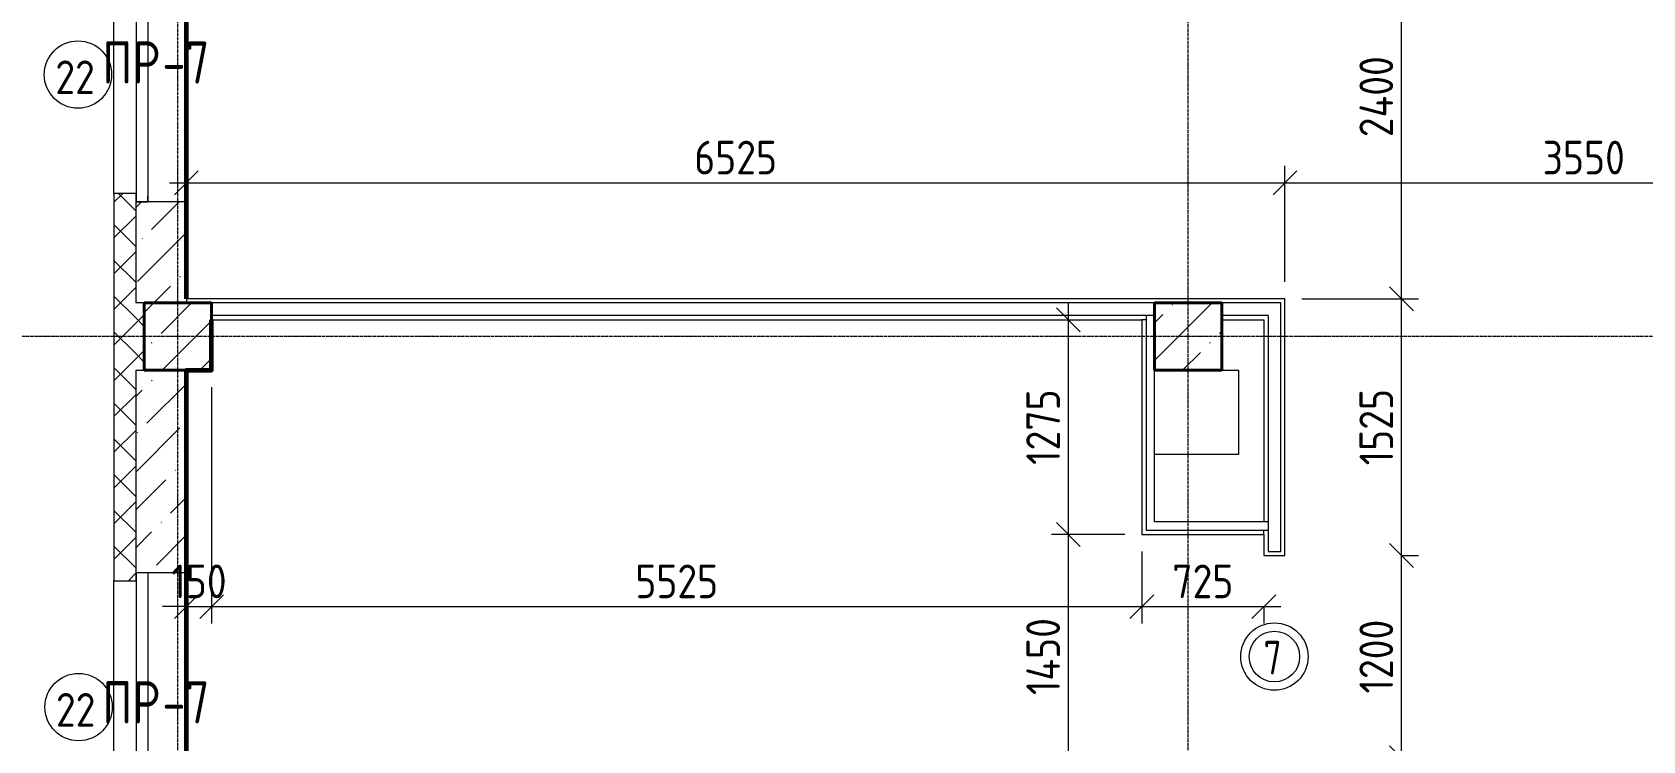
# Model space of a CAD drawing. Header units: millimetres. Extents: x -56773 to 221258, y -262288 to 26541.
# Drawn here: x -19182 to -9616, y -47860 to -43652 of the extents above; entities that cross this region are included whole.
import ezdxf

# ---------------------------------------------------------------- set-up
doc = ezdxf.new("R2010")
doc.units = ezdxf.units.MM
doc.linetypes.add('ADSK_Линия сетки', pattern=[25, 20, -2.5, 0, -2.5])
for name, color, linetype, lineweight in [('3.1 Штукатурка внешн стен для инвесторов', 5, 'Continuous', 60), ('_ Окна', 7, 'Continuous', 18), ('Марки', 7, 'Continuous', 20), ('Марки дверей', 7, 'Continuous', 20), ('Марки окон', 7, 'Continuous', 20), ('Несущие колонны', 7, 'Continuous', 18), ('Окна', 7, 'Continuous', 9), ('Оси', 7, 'Continuous', 9), ('Перекрытие', 7, 'Continuous', 18), ('Размеры', 7, 'Continuous', 9), ('Стены внутренние', 7, 'Continuous', 18), ('Стены наружные', 7, 'Continuous', 18), ('Стены несущие', 7, 'Continuous', 30), ('Стены отделка', 7, 'Continuous', 30), ('Стены штриховка', 7, 'Continuous', 9)]:
    doc.layers.add(name, color=color, linetype=linetype, lineweight=lineweight)
doc.styles.add('GOST Common_2', font='', dxfattribs={"width": 0.9, "height": 250})
doc.styles.add('GOST Common_3', font='', dxfattribs={"width": 0.9, "height": 200})
doc.styles.add('GOST Common_5', font='', dxfattribs={"width": 0.85, "height": 250})
doc.styles.add('GOST Common_B', font='', dxfattribs={"width": 0.8, "height": 200})
doc.styles.get('GOST Common_2').set_extended_font_data('GOST Common')
doc.styles.get('GOST Common_3').set_extended_font_data('GOST Common')
doc.styles.get('GOST Common_5').set_extended_font_data('GOST Common')
doc.styles.get('GOST Common_B').set_extended_font_data('GOST Common', bold=True)
doc.dimstyles.new('ADSK_Основной_2_0_2', dxfattribs={"dimscale": 304.8, "dimtxt": 201.142999, "dimasz": 0.463911, "dimexe": 0.328084, "dimexo": 0.328084, "dimgap": 0.164042, "dimtad": 1, "dimdec": 3, "dimrnd": 0.001, "dimdsep": 46, "dimtxsty": 'GOST Common_3', "dimblk1": 'OBLIQUE', "dimblk2": 'OBLIQUE', "dimsah": 1, "dimcen": 0.09, "dimdle": 0.328084, "dimazin": 2, "dimtfac": 1, "dimtdec": 4, "dimtix": 1, "dimtmove": 0, "dimatfit": 3, "dimfxl": 1, "dimtvp": 1, "dimtolj": 1, "dimtzin": 0, "dimlwd": 20, "dimlwe": 20, "dimarcsym": 2})
pattern_1 = [(45, (1283.93, -48864.63), (-224.5064, 224.5064), []), (45, (1508.44, -48864.63), (-224.5064, 224.5064), [396.875, -79.375, 3.353, -76.022])]
pattern_2 = [(45, (1283.93, -48864.63), (-106.066, 106.066), []), (135, (1283.93, -48864.63), (-106.066, -106.066), [])]

# ---------------------------------------------------------------- blocks, each defined once
blk = doc.blocks.new('ADSK_КолоннаЖБ_Прямоугольная - 400x400 мм-1807142-Кладочный план 1-го этажа')
at = {"layer": 'Несущие колонны', "lineweight": 40}
for p, q in [((-200, 200), (200, 200)), ((-200, -200), (-200, 200)), ((200, 200), (200, -200)), ((200, -200), (-200, -200))]:
    blk.add_line(p, q, dxfattribs=at)
blk = doc.blocks.new('ОКНО L03 _2СТ_RS - ОК-1_1600х2000h_противоударное-3556404-Кладочный план 1-го этажа')
at = {"layer": '_ Окна'}
for p, q in [((-838.1, -79), (761.9, -79)), ((-838.1, -149), (-838.1, -79)), ((-838.1, -79), (-803.1, -79)), ((761.9, -79), (726.9, -79)), ((761.9, -149), (761.9, -79)), ((-838.1, -149), (761.9, -149)), ((-838.1, -149), (-833.1, -149)), ((761.9, -149), (756.9, -149))]:
    blk.add_line(p, q, dxfattribs=at)
blk = doc.blocks.new('М_двери1 - Марка экземпляра 2-3719212-Кладочный план 1-го этажа')
at = {"layer": 'Марки дверей'}
for radius in [2, 1.5]:
    blk.add_circle((0, 0), radius, dxfattribs=at)
blk = doc.blocks.new('_Oblique')
at = {"color": 0, "linetype": 'ByBlock', "lineweight": -2}
blk.add_line((-0.5, -0.5), (0.5, 0.5), dxfattribs=at)
blk = doc.blocks.new('*D4038')
at = {"layer": 'Defpoints', "color": 0, "lineweight": 25, "transparency": 16777216}
for p in [(-11148.4, -46759.7), (-11048.5, -46759.7), (-11148.4, -47959.7)]:
    blk.add_point(p, dxfattribs=at)
at = {"layer": 'Размеры', "color": 0, "lineweight": 20, "transparency": 16777216}
for p, q in [((-11048.5, -48059.7), (-11048.5, -46659.7)), ((-11048.4, -46759.7), (-10948.5, -46759.7)), ((-11048.4, -47959.7), (-10948.5, -47959.7))]:
    blk.add_line(p, q, dxfattribs=at)
at = {"layer": 'Размеры', "color": 0, "lineweight": 20, "transparency": 16777216, "xscale": 141.4, "yscale": 141.4, "zscale": 141.4}
for p, rotation in [((-11048.5, -46759.7), 90), ((-11048.5, -47959.7), 270)]:
    blk.add_blockref('_Oblique', p, dxfattribs=dict(at, rotation=rotation))
at = {"layer": 'Размеры', "color": 0, "lineweight": 9, "transparency": 16777216, "insert": (-11198.5, -47359.7), "char_height": 200, "width": 560.473, "attachment_point": 5, "rotation": 90, "style": 'GOST Common_3'}
blk.add_mtext('\\A1;1200', dxfattribs=at)
blk = doc.blocks.new('*D4039')
at = {"layer": 'Defpoints', "color": 0, "lineweight": 25, "transparency": 16777216}
for p in [(-11741.1, -45234.7), (-11048.5, -45234.7), (-11148.4, -46759.7)]:
    blk.add_point(p, dxfattribs=at)
at = {"layer": 'Размеры', "color": 0, "lineweight": 20, "transparency": 16777216}
for p, q in [((-11048.5, -46859.7), (-11048.5, -45134.7)), ((-11641.1, -45234.7), (-10948.5, -45234.7)), ((-11048.4, -46759.7), (-10948.5, -46759.7))]:
    blk.add_line(p, q, dxfattribs=at)
at = {"layer": 'Размеры', "color": 0, "lineweight": 20, "transparency": 16777216, "xscale": 141.4, "yscale": 141.4, "zscale": 141.4}
for p, rotation in [((-11048.5, -45234.7), 90), ((-11048.5, -46759.7), 270)]:
    blk.add_blockref('_Oblique', p, dxfattribs=dict(at, rotation=rotation))
at = {"layer": 'Размеры', "color": 0, "lineweight": 9, "transparency": 16777216, "insert": (-11198.5, -45997.2), "char_height": 200, "width": 560.473, "attachment_point": 5, "rotation": 90, "style": 'GOST Common_3'}
blk.add_mtext('\\A1;1525', dxfattribs=at)
blk = doc.blocks.new('*D4040')
at = {"layer": 'Defpoints', "color": 0, "lineweight": 25, "transparency": 16777216}
for p in [(-11616.1, -42834.7), (-11048.5, -42834.7), (-11741.1, -45234.7)]:
    blk.add_point(p, dxfattribs=at)
at = {"layer": 'Размеры', "color": 0, "lineweight": 20, "transparency": 16777216}
for p, q in [((-11048.5, -45334.7), (-11048.5, -42734.7)), ((-11516.1, -42834.7), (-10948.5, -42834.7)), ((-11641.1, -45234.7), (-10948.5, -45234.7))]:
    blk.add_line(p, q, dxfattribs=at)
at = {"layer": 'Размеры', "color": 0, "lineweight": 20, "transparency": 16777216, "xscale": 141.4, "yscale": 141.4, "zscale": 141.4}
for p, rotation in [((-11048.5, -42834.7), 90), ((-11048.5, -45234.7), 270)]:
    blk.add_blockref('_Oblique', p, dxfattribs=dict(at, rotation=rotation))
at = {"layer": 'Размеры', "color": 0, "lineweight": 9, "transparency": 16777216, "insert": (-11198.5, -44034.7), "char_height": 200, "width": 625.93, "attachment_point": 5, "rotation": 90, "style": 'GOST Common_3'}
blk.add_mtext('\\A1;2400', dxfattribs=at)
blk = doc.blocks.new('*D4077')
at = {"layer": 'Defpoints', "color": 0, "lineweight": 25, "transparency": 16777216}
for p in [(-18266.1, -44446.1), (-11741.1, -44546.1), (-11741.1, -45234.7)]:
    blk.add_point(p, dxfattribs=at)
at = {"layer": 'Размеры', "color": 0, "lineweight": 20, "transparency": 16777216}
for p, q in [((-11741.1, -45134.7), (-11741.1, -44446.1)), ((-18366.1, -44546.1), (-11641.1, -44546.1)), ((-18266.1, -44546.1), (-18266.1, -44646.1))]:
    blk.add_line(p, q, dxfattribs=at)
at = {"layer": 'Размеры', "color": 0, "lineweight": 20, "transparency": 16777216, "xscale": 141.4, "yscale": 141.4, "zscale": 141.4, "rotation": 180}
blk.add_blockref('_Oblique', (-18266.1, -44546.1), dxfattribs=at)
at = {"layer": 'Размеры', "color": 0, "lineweight": 20, "transparency": 16777216, "xscale": 141.4, "yscale": 141.4, "zscale": 141.4}
blk.add_blockref('_Oblique', (-11741.1, -44546.1), dxfattribs=at)
at = {"layer": 'Размеры', "color": 0, "lineweight": 9, "transparency": 16777216, "insert": (-15003.6, -44396.1), "char_height": 200, "width": 605.475, "attachment_point": 5, "style": 'GOST Common_3'}
blk.add_mtext('\\A1;6525', dxfattribs=at)
blk = doc.blocks.new('*D4078')
at = {"layer": 'Defpoints', "color": 0, "lineweight": 25, "transparency": 16777216}
for p in [(-8191.1, -44546.1), (-8191.1, -44784.7), (-11741.1, -45234.7)]:
    blk.add_point(p, dxfattribs=at)
at = {"layer": 'Размеры', "color": 0, "lineweight": 20, "transparency": 16777216}
for p, q in [((-11741.1, -45134.7), (-11741.1, -44446.1)), ((-8191.1, -44684.7), (-8191.1, -44446.1)), ((-11841.1, -44546.1), (-8091.1, -44546.1))]:
    blk.add_line(p, q, dxfattribs=at)
at = {"layer": 'Размеры', "color": 0, "lineweight": 20, "transparency": 16777216, "xscale": 141.4, "yscale": 141.4, "zscale": 141.4, "rotation": 180}
blk.add_blockref('_Oblique', (-11741.1, -44546.1), dxfattribs=at)
at = {"layer": 'Размеры', "color": 0, "lineweight": 20, "transparency": 16777216, "xscale": 141.4, "yscale": 141.4, "zscale": 141.4}
blk.add_blockref('_Oblique', (-8191.1, -44546.1), dxfattribs=at)
at = {"layer": 'Размеры', "color": 0, "lineweight": 9, "transparency": 16777216, "insert": (-9966.1, -44396.1), "char_height": 200, "width": 605.475, "attachment_point": 5, "style": 'GOST Common_3'}
blk.add_mtext('\\A1;3550', dxfattribs=at)
blk = doc.blocks.new('*D3919')
at = {"layer": 'Defpoints', "color": 0, "lineweight": 25, "transparency": 16777216}
for p in [(-13027.2, -46634.7), (-12591.1, -46634.7), (-12591.1, -48084.7)]:
    blk.add_point(p, dxfattribs=at)
at = {"layer": 'Размеры', "color": 0, "lineweight": 20, "transparency": 16777216}
for p, q in [((-13027.2, -48184.7), (-13027.2, -46534.7)), ((-12691.1, -46634.7), (-13127.2, -46634.7)), ((-12691.1, -48084.7), (-13127.2, -48084.7))]:
    blk.add_line(p, q, dxfattribs=at)
at = {"layer": 'Размеры', "color": 0, "lineweight": 20, "transparency": 16777216, "xscale": 141.4, "yscale": 141.4, "zscale": 141.4}
for p, rotation in [((-13027.2, -46634.7), 90), ((-13027.2, -48084.7), 270)]:
    blk.add_blockref('_Oblique', p, dxfattribs=dict(at, rotation=rotation))
at = {"layer": 'Размеры', "color": 0, "lineweight": 9, "transparency": 16777216, "insert": (-13177.2, -47359.7), "char_height": 200, "width": 580.928, "attachment_point": 5, "rotation": 90, "style": 'GOST Common_3'}
blk.add_mtext('\\A1;1450', dxfattribs=at)
blk = doc.blocks.new('*D3920')
at = {"layer": 'Defpoints', "color": 0, "lineweight": 25, "transparency": 16777216}
for p in [(-13127.1, -45359.7), (-13027.2, -45359.7), (-12591.1, -46634.7)]:
    blk.add_point(p, dxfattribs=at)
at = {"layer": 'Размеры', "color": 0, "lineweight": 20, "transparency": 16777216}
for p, q in [((-13027.2, -46734.7), (-13027.2, -45259.7)), ((-13027.1, -45359.7), (-12927.2, -45359.7)), ((-12691.1, -46634.7), (-13127.2, -46634.7))]:
    blk.add_line(p, q, dxfattribs=at)
at = {"layer": 'Размеры', "color": 0, "lineweight": 20, "transparency": 16777216, "xscale": 141.4, "yscale": 141.4, "zscale": 141.4}
for p, rotation in [((-13027.2, -45359.7), 90), ((-13027.2, -46634.7), 270)]:
    blk.add_blockref('_Oblique', p, dxfattribs=dict(at, rotation=rotation))
at = {"layer": 'Размеры', "color": 0, "lineweight": 9, "transparency": 16777216, "insert": (-13177.2, -45997.2), "char_height": 200, "width": 560.473, "attachment_point": 5, "rotation": 90, "style": 'GOST Common_3'}
blk.add_mtext('\\A1;1275', dxfattribs=at)
blk = doc.blocks.new('*D3927')
at = {"layer": 'Defpoints', "color": 0, "lineweight": 25, "transparency": 16777216}
for p in [(-18116.1, -45659.7), (-18266.1, -46962.9), (-18116.1, -47062.9)]:
    blk.add_point(p, dxfattribs=at)
at = {"layer": 'Размеры', "color": 0, "lineweight": 20, "transparency": 16777216}
for p, q in [((-18116.1, -45759.7), (-18116.1, -47162.9)), ((-18266.1, -47062.9), (-18407.5, -47062.9)), ((-18266.1, -47062.9), (-18266.1, -47162.9)), ((-18266.1, -47062.9), (-18116.1, -47062.9)), ((-18116.1, -47062.9), (-17974.7, -47062.9))]:
    blk.add_line(p, q, dxfattribs=at)
at = {"layer": 'Размеры', "color": 0, "lineweight": 20, "transparency": 16777216, "xscale": 141.4, "yscale": 141.4, "zscale": 141.4}
blk.add_blockref('_Oblique', (-18266.1, -47062.9), dxfattribs=at)
at = {"layer": 'Размеры', "color": 0, "lineweight": 20, "transparency": 16777216, "xscale": 141.4, "yscale": 141.4, "zscale": 141.4, "rotation": 180}
blk.add_blockref('_Oblique', (-18116.1, -47062.9), dxfattribs=at)
at = {"layer": 'Размеры', "color": 0, "lineweight": 9, "transparency": 16777216, "insert": (-18191.1, -46912.9), "char_height": 200, "width": 409.104, "attachment_point": 5, "style": 'GOST Common_3'}
blk.add_mtext('\\A1;150', dxfattribs=at)
blk = doc.blocks.new('*D3928')
at = {"layer": 'Defpoints', "color": 0, "lineweight": 25, "transparency": 16777216}
for p in [(-18116.1, -45659.7), (-12591.1, -46634.7), (-12591.1, -47062.9)]:
    blk.add_point(p, dxfattribs=at)
at = {"layer": 'Размеры', "color": 0, "lineweight": 20, "transparency": 16777216}
for p, q in [((-18116.1, -45759.7), (-18116.1, -47162.9)), ((-12591.1, -46734.7), (-12591.1, -47162.9)), ((-18216.1, -47062.9), (-12491.1, -47062.9))]:
    blk.add_line(p, q, dxfattribs=at)
at = {"layer": 'Размеры', "color": 0, "lineweight": 20, "transparency": 16777216, "xscale": 141.4, "yscale": 141.4, "zscale": 141.4, "rotation": 180}
blk.add_blockref('_Oblique', (-18116.1, -47062.9), dxfattribs=at)
at = {"layer": 'Размеры', "color": 0, "lineweight": 20, "transparency": 16777216, "xscale": 141.4, "yscale": 141.4, "zscale": 141.4}
blk.add_blockref('_Oblique', (-12591.1, -47062.9), dxfattribs=at)
at = {"layer": 'Размеры', "color": 0, "lineweight": 9, "transparency": 16777216, "insert": (-15353.6, -46912.9), "char_height": 200, "width": 605.475, "attachment_point": 5, "style": 'GOST Common_3'}
blk.add_mtext('\\A1;5525', dxfattribs=at)
blk = doc.blocks.new('*D3929')
at = {"layer": 'Defpoints', "color": 0, "lineweight": 25, "transparency": 16777216}
for p in [(-12591.1, -46634.7), (-11866.1, -46962.9), (-11866.1, -47062.9)]:
    blk.add_point(p, dxfattribs=at)
at = {"layer": 'Размеры', "color": 0, "lineweight": 20, "transparency": 16777216}
for p, q in [((-12591.1, -46734.7), (-12591.1, -47162.9)), ((-12691.1, -47062.9), (-11766.1, -47062.9)), ((-11866.1, -47062.9), (-11866.1, -47162.9))]:
    blk.add_line(p, q, dxfattribs=at)
at = {"layer": 'Размеры', "color": 0, "lineweight": 20, "transparency": 16777216, "xscale": 141.4, "yscale": 141.4, "zscale": 141.4, "rotation": 180}
blk.add_blockref('_Oblique', (-12591.1, -47062.9), dxfattribs=at)
at = {"layer": 'Размеры', "color": 0, "lineweight": 20, "transparency": 16777216, "xscale": 141.4, "yscale": 141.4, "zscale": 141.4}
blk.add_blockref('_Oblique', (-11866.1, -47062.9), dxfattribs=at)
at = {"layer": 'Размеры', "color": 0, "lineweight": 9, "transparency": 16777216, "insert": (-12228.6, -46912.9), "char_height": 200, "width": 454.106, "attachment_point": 5, "style": 'GOST Common_3'}
blk.add_mtext('\\A1;725', dxfattribs=at)
blk = doc.blocks.new('М_окна1 - Маркировка типоразмера-1510237-Кладочный план 1-го этажа')
at = {"layer": 'Марки окон'}
blk.add_circle((0, 0), 2, dxfattribs=at)

msp = doc.modelspace()

# ---------------------------------------------------------------- hatches: boundary and pattern name
at = {"layer": 'Несущие колонны', "lineweight": 9}
h = msp.add_hatch(dxfattribs=at)
h.set_pattern_fill('FP_3', color=256, style=0, pattern_type=2)
h.set_pattern_definition(pattern_1)
h.paths.add_polyline_path([(-18516.0657, -45659.6624), (-18116.0657, -45659.6624), (-18116.0657, -45259.6624), (-18516.0657, -45259.6624)])
h = msp.add_hatch(dxfattribs=at)
h.set_pattern_fill('FP_3', color=256, style=0, pattern_type=2)
h.set_pattern_definition(pattern_1)
h.paths.add_polyline_path([(-12116.0657, -45659.6624), (-12116.0657, -45259.6624), (-12516.0657, -45259.6624), (-12516.0657, -45659.6624), (-12293.961, -45659.6624)])
at = {"layer": 'Стены внутренние', "lineweight": 9}
h = msp.add_hatch(dxfattribs=at)
h.set_pattern_fill('FP_1', color=256, style=0, pattern_type=2)
h.set_pattern_definition([(45, (1283.93, -48864.63), (84.1895, 308.696), [396.875, -79.375, 3.353, -76.022])])
h.paths.add_polyline_path([(-18566.0657, -55659.6624), (-18266.0657, -55659.6624), (-18266.0657, -52259.6624), (-18565.0657, -52259.6624), (-18566.0657, -53855.1206)])
h.paths.add_polyline_path([(-18566.0657, -50709.6624), (-18565.0657, -50709.6624), (-18565.0657, -50659.6624), (-18266.0657, -50659.6624), (-18266.0657, -50059.6624), (-18566.0657, -50059.6624)])
h.paths.add_polyline_path([(-18266.0657, -49659.6624), (-18266.0657, -48459.6624), (-18565.0657, -48459.6624), (-18566.0657, -49659.6624)])
h.paths.add_polyline_path([(-18565.0657, -46909.6624), (-18565.0657, -46859.6624), (-18266.0657, -46859.6624), (-18266.0657, -45659.6624), (-18566.0657, -45659.6624), (-18566.0657, -46909.6624)])
h.paths.add_polyline_path([(-18266.0657, -45259.6624), (-18266.0657, -44659.6624), (-18565.0657, -44659.6624), (-18566.0657, -45259.6624)])
h.paths.add_polyline_path([(-18565.0657, -43109.6624), (-18565.0657, -43059.6624), (-18266.0657, -43059.6624), (-18266.0657, -41859.6624), (-18565.0657, -41859.6624), (-18566.0657, -43109.6624)])
h.paths.add_polyline_path([(-18566.0657, -40309.6624), (-18565.0657, -40309.6624), (-18565.0657, -40259.6624), (-18266.0657, -40259.6624), (-18266.0657, -39659.6624), (-18566.0657, -39659.6624)])
h.paths.add_polyline_path([(-18266.0657, -39259.6624), (-18266.0657, -37859.6624), (-18566.0657, -37859.6624), (-18566.0657, -39259.6624)])
at = {"layer": 'Стены наружные', "lineweight": 9}
h = msp.add_hatch(dxfattribs=at)
h.set_pattern_fill('FP_4', color=256, style=0, pattern_type=2)
h.set_pattern_definition(pattern_2)
h.paths.add_polyline_path([(-18566.0657, -55659.6624), (-18566.0657, -52209.6624), (-18696.0657, -52209.6624), (-18696.0657, -55659.6624)])
h.paths.add_polyline_path([(-18696.0657, -50709.6624), (-18566.0657, -50709.6624), (-18566.0657, -48409.6624), (-18696.0657, -48409.6624), (-18696.0657, -48702.4494)])
h.paths.add_polyline_path([(-18566.0657, -46909.6624), (-18566.0657, -44609.6624), (-18696.0657, -44609.6624), (-18696.0657, -46909.6624)])
h.paths.add_polyline_path([(-18696.0657, -43109.6624), (-18566.0657, -43109.6624), (-18566.0657, -41809.6624), (-18696.0657, -41809.6624)])
h.paths.add_polyline_path([(-18566.0657, -40309.6624), (-18566.0657, -38039.6624), (-18696.0657, -38039.6624), (-18696.0657, -40309.6624)])
h = msp.add_hatch(dxfattribs=at)
h.set_pattern_fill('FP_4', color=256, style=0, pattern_type=2)
h.set_pattern_definition(pattern_2)
h.paths.add_polyline_path([(-18566.0657, -45659.6624), (-18516.0657, -45659.6624), (-18516.0657, -45259.6624), (-18566.0657, -45259.6624)])

# ---------------------------------------------------------------- linework, layer by layer
at = {"layer": '3.1 Штукатурка внешн стен для инвесторов'}
for points in [[(-18266.0657, -45234.6624), (-18266.0657, -42850.4619), (-18266.0657, -39734.6624)], [(-18266.0657, -49559.6624), (-18266.0657, -45659.6624), (-18116.0657, -45659.6624), (-18116.0657, -45359.6624)]]:
    msp.add_lwpolyline(points, dxfattribs=at)
at = {"layer": 'Несущие колонны', "lineweight": 9}
for p, q in [((-18266.0657, -45259.6624), (-18516.0657, -45259.6624)), ((-18516.0657, -45259.6624), (-18516.0657, -45659.6624)), ((-18116.0657, -45259.6624), (-18266.0657, -45259.6624)), ((-18116.0657, -45334.6624), (-18116.0657, -45259.6624)), ((-18116.0657, -45359.6624), (-18116.0657, -45334.6624)), ((-12116.0657, -45259.6624), (-12516.0657, -45259.6624)), ((-12516.0657, -45259.6624), (-12516.0657, -45334.6624)), ((-12516.0657, -45334.6624), (-12516.0657, -45359.6624)), ((-12116.0657, -45334.6624), (-12116.0657, -45259.6624)), ((-12116.0657, -45359.6624), (-12116.0657, -45334.6624)), ((-18116.0657, -45659.6624), (-18116.0657, -45359.6624)), ((-12516.0657, -45359.6624), (-12516.0657, -45659.6624)), ((-12116.0657, -45659.6624), (-12116.0657, -45359.6624)), ((-18516.0657, -45659.6624), (-18116.0657, -45659.6624)), ((-12516.0657, -45659.6624), (-12116.0657, -45659.6624))]:
    msp.add_line(p, q, dxfattribs=at)
at = {"layer": 'Оси', "linetype": 'ADSK_Линия сетки', "lineweight": 5}
for p, q in [((-18316.0657, -59838.5137), (-18316.0657, -24363.7173)), ((-12316.0657, -59838.5137), (-12316.0657, -24363.7173)), ((63681.4538, -45459.6624), (-23956.1623, -45459.6624))]:
    msp.add_line(p, q, dxfattribs=at)
at = {"layer": 'Перекрытие'}
for p, q in [((-12116.0657, -45659.6624), (-12016.0657, -45659.6624)), ((-12016.0657, -45659.6624), (-12016.0657, -46159.6624)), ((-12016.0657, -46159.6624), (-12516.0657, -46159.6624))]:
    msp.add_line(p, q, dxfattribs=at)
at = {"layer": 'Стены внутренние', "lineweight": 5}
for p, q in [((-18266.0657, -43059.6624), (-18266.0657, -44659.6624)), ((-18266.0657, -46859.6624), (-18266.0657, -48459.6624))]:
    msp.add_line(p, q, dxfattribs=at)
at = {"layer": 'Стены наружные', "lineweight": 9}
for p, q in [((-18696.0657, -44609.6624), (-18696.0657, -43109.6624)), ((-18696.0657, -48409.6624), (-18696.0657, -46909.6624))]:
    msp.add_line(p, q, dxfattribs=at)
at = {"layer": 'Стены несущие', "lineweight": 9}
for p, q in [((-18565.0657, -44609.6624), (-18566.0657, -44609.6624)), ((-18565.0657, -44659.6624), (-18565.0657, -44609.6624)), ((-18266.0657, -44659.6624), (-18565.0657, -44659.6624)), ((-18266.0657, -45234.6624), (-18266.0657, -44659.6624)), ((-11741.0657, -45234.6624), (-18266.0657, -45234.6624)), ((-11741.0657, -46759.6624), (-11741.0657, -45234.6624)), ((-18516.0657, -45259.6624), (-18266.0657, -45259.6624)), ((-18116.0657, -45359.6624), (-12591.0657, -45359.6624)), ((-12516.0657, -46559.6624), (-12516.0657, -45359.6624)), ((-12116.0657, -45359.6624), (-11866.0657, -45359.6624)), ((-11866.0657, -45359.6624), (-11866.0657, -46559.6624)), ((-18266.0657, -45659.6624), (-18516.0657, -45659.6624)), ((-18266.0657, -46859.6624), (-18266.0657, -45659.6624)), ((-11866.0657, -46559.6624), (-12516.0657, -46559.6624)), ((-11866.0657, -46634.6624), (-11866.0657, -46759.6624)), ((-11866.0657, -46759.6624), (-11741.0657, -46759.6624)), ((-18565.0657, -46909.6624), (-18565.0657, -46859.6624)), ((-18565.0657, -46859.6624), (-18266.0657, -46859.6624)), ((-18566.0657, -46909.6624), (-18565.0657, -46909.6624))]:
    msp.add_line(p, q, dxfattribs=at)
at = {"layer": 'Стены отделка', "lineweight": 18}
for p, q in [((-18566.0657, -44609.6624), (-18696.0657, -44609.6624)), ((-18696.0657, -44609.6624), (-18696.0657, -46909.6624)), ((-18516.0657, -45259.6624), (-18566.0657, -45259.6624)), ((-18516.0657, -45659.6624), (-18516.0657, -45259.6624)), ((-12591.0657, -45359.6624), (-12591.0657, -46634.6624)), ((-18566.0657, -45659.6624), (-18516.0657, -45659.6624)), ((-12591.0657, -46634.6624), (-11866.0657, -46634.6624)), ((-18696.0657, -46909.6624), (-18566.0657, -46909.6624))]:
    msp.add_line(p, q, dxfattribs=at)
at = {"layer": 'Стены штриховка', "lineweight": 9}
for p, q in [((-18566.0657, -44609.6624), (-18566.0657, -45259.6624)), ((-18266.0657, -45234.6624), (-18266.0657, -45259.6624)), ((-11766.0657, -45259.6624), (-18266.0657, -45259.6624)), ((-18116.0657, -45259.6624), (-18116.0657, -45359.6624)), ((-12516.0657, -45334.6624), (-18116.0657, -45334.6624)), ((-12566.0657, -45334.6624), (-12566.0657, -46609.6624)), ((-12516.0657, -45334.6624), (-12516.0657, -45259.6624)), ((-12116.0657, -45259.6624), (-12116.0657, -45359.6624)), ((-11841.0657, -45334.6624), (-12116.0657, -45334.6624)), ((-11841.0657, -45334.6624), (-11841.0657, -46734.6624)), ((-11766.0657, -46734.6624), (-11766.0657, -45259.6624)), ((-12566.0657, -45359.6624), (-12591.0657, -45359.6624)), ((-18566.0657, -45659.6624), (-18566.0657, -46909.6624)), ((-11841.0657, -46559.6624), (-11866.0657, -46559.6624)), ((-12566.0657, -46609.6624), (-11841.0657, -46609.6624)), ((-11866.0657, -46634.6624), (-11866.0657, -46609.6624)), ((-11841.0657, -46734.6624), (-11766.0657, -46734.6624))]:
    msp.add_line(p, q, dxfattribs=at)

# ---------------------------------------------------------------- block references
at = {"layer": 'Марки дверей', "xscale": 99.99999999999993, "yscale": 99.99999999999993, "zscale": 99.99999999999993}
msp.add_blockref('М_двери1 - Марка экземпляра 2-3719212-Кладочный план 1-го этажа', (-11803.5657, -47359.6624), dxfattribs=at)
at = {"layer": 'Марки окон', "xscale": 99.99999999999993, "yscale": 99.99999999999993, "zscale": 99.99999999999993}
for p in [(-18909.7614, -43903.1816), (-18906.0657, -47659.6624)]:
    msp.add_blockref('М_окна1 - Маркировка типоразмера-1510237-Кладочный план 1-го этажа', p, dxfattribs=at)
at = {"layer": 'Несущие колонны', "lineweight": 40, "rotation": 89.9999999999999}
for p in [(-18316.0657, -45459.6624), (-12316.0657, -45459.6624)]:
    msp.add_blockref('ADSK_КолоннаЖБ_Прямоугольная - 400x400 мм-1807142-Кладочный план 1-го этажа', p, dxfattribs=at)
at = {"layer": 'Окна', "rotation": 269.9999999999997}
for p in [(-18416.0657, -43897.7624), (-18416.0657, -47697.7624)]:
    msp.add_blockref('ОКНО L03 _2СТ_RS - ОК-1_1600х2000h_противоударное-3556404-Кладочный план 1-го этажа', p, dxfattribs=at)

# ---------------------------------------------------------------- texts
at = {"layer": 'Марки', "lineweight": 9, "char_height": 250, "attachment_point": 1, "style": 'GOST Common_5'}
for s, insert, width in [('ПР', (-18765.9965, -43706.6813), 432.91125), ('-7', (-18408.809, -43706.6813), 389.620125), ('ПР', (-18765.9965, -47506.6813), 432.91125), ('-7', (-18408.809, -47506.6813), 389.620125)]:
    msp.add_mtext(s, dxfattribs=dict(at, insert=insert, width=width))
at = {"layer": 'Марки дверей', "lineweight": 5, "insert": (-11867.6231, -47266.0035), "char_height": 200, "width": 147.5105, "attachment_point": 1, "style": 'GOST Common_B'}
msp.add_mtext('\\fGOST Common|b1|i0|c204|p34|;\\W.8;7', dxfattribs=at)
at = {"layer": 'Марки окон', "lineweight": 5, "char_height": 200, "width": 317.46825, "attachment_point": 1, "style": 'GOST Common_2'}
for insert in [(-19044.3188, -43819.3962), (-19040.6231, -47575.8771)]:
    msp.add_mtext('22', dxfattribs=dict(at, insert=insert))

# ---------------------------------------------------------------- dimensions: what is measured, and where the dimension line sits
at = {"layer": 'Размеры', "lineweight": 9}
for base, p1, p2, override, picture, middle in [((-11048.4627, -42834.6624), (-11741.0657, -45234.6624), (-11616.0657, -42834.6624), {"dimpost": '<>', "dimfxl": 2403.253004}, '*D4040', (-11198.4627, -44034.6624)), ((-11048.4627, -45234.6624), (-11148.4476, -46759.6624), (-11741.0657, -45234.6624), {"dimpost": '<>', "dimfxl": 1636.099374}, '*D4039', (-11198.4627, -45997.1624)), ((-13027.164, -45359.6624), (-12591.0657, -46634.6624), (-13127.1489, -45359.6624), {"dimpost": '<>', "dimfxl": 1383.116135}, '*D3920', (-13177.164, -45997.1624)), ((-13027.164, -46634.6624), (-12591.0657, -48084.6624), (-12591.0657, -46634.6624), {"dimpost": '<>', "dimfxl": 1450}, '*D3919', (-13177.164, -47359.6624)), ((-11048.4627, -46759.6624), (-11148.4476, -47959.6624), (-11148.4476, -46759.6624), {"dimpost": '<>', "dimfxl": 1200}, '*D4038', (-11198.4627, -47359.6624))]:
    dim = msp.add_linear_dim(base=base, p1=p1, p2=p2, angle=90, dimstyle='ADSK_Основной_2_0_2', override=override, dxfattribs=at)
    dim.commit()
    dim.dimension.update_dxf_attribs({"geometry": picture, "text_midpoint": middle})
for base, p1, p2, override, picture, middle in [((-11741.0657, -44546.0652), (-18266.0657, -44446.0803), (-11741.0657, -45234.6624), {"dimpost": '<>', "dimfxl": 6572.479496}, '*D4077', (-15003.5657, -44396.0652)), ((-8191.0657, -44546.0652), (-11741.0657, -45234.6624), (-8191.0657, -44784.6624), {"dimpost": '<>', "dimfxl": 3578.407467}, '*D4078', (-9966.0657, -44396.0652)), ((-18116.0657, -47062.9058), (-18266.0657, -46962.9209), (-18116.0657, -45659.6624), {"dimpost": '<>', "dimfxl": 1311.862316}, '*D3927', (-18191.0657, -46912.9058)), ((-12591.0657, -47062.9058), (-18116.0657, -45659.6624), (-12591.0657, -46634.6624), {"dimpost": '<>', "dimfxl": 5610.369863}, '*D3928', (-15353.5657, -46912.9058)), ((-11866.0657, -47062.9058), (-12591.0657, -46634.6624), (-11866.0657, -46962.9209), {"dimpost": '<>', "dimfxl": 795.850895}, '*D3929', (-12228.5657, -46912.9058))]:
    dim = msp.add_linear_dim(base=base, p1=p1, p2=p2, dimstyle='ADSK_Основной_2_0_2', override=override, dxfattribs=at)
    dim.commit()
    dim.dimension.update_dxf_attribs({"geometry": picture, "text_midpoint": middle})

doc.saveas('drawing.dxf')
